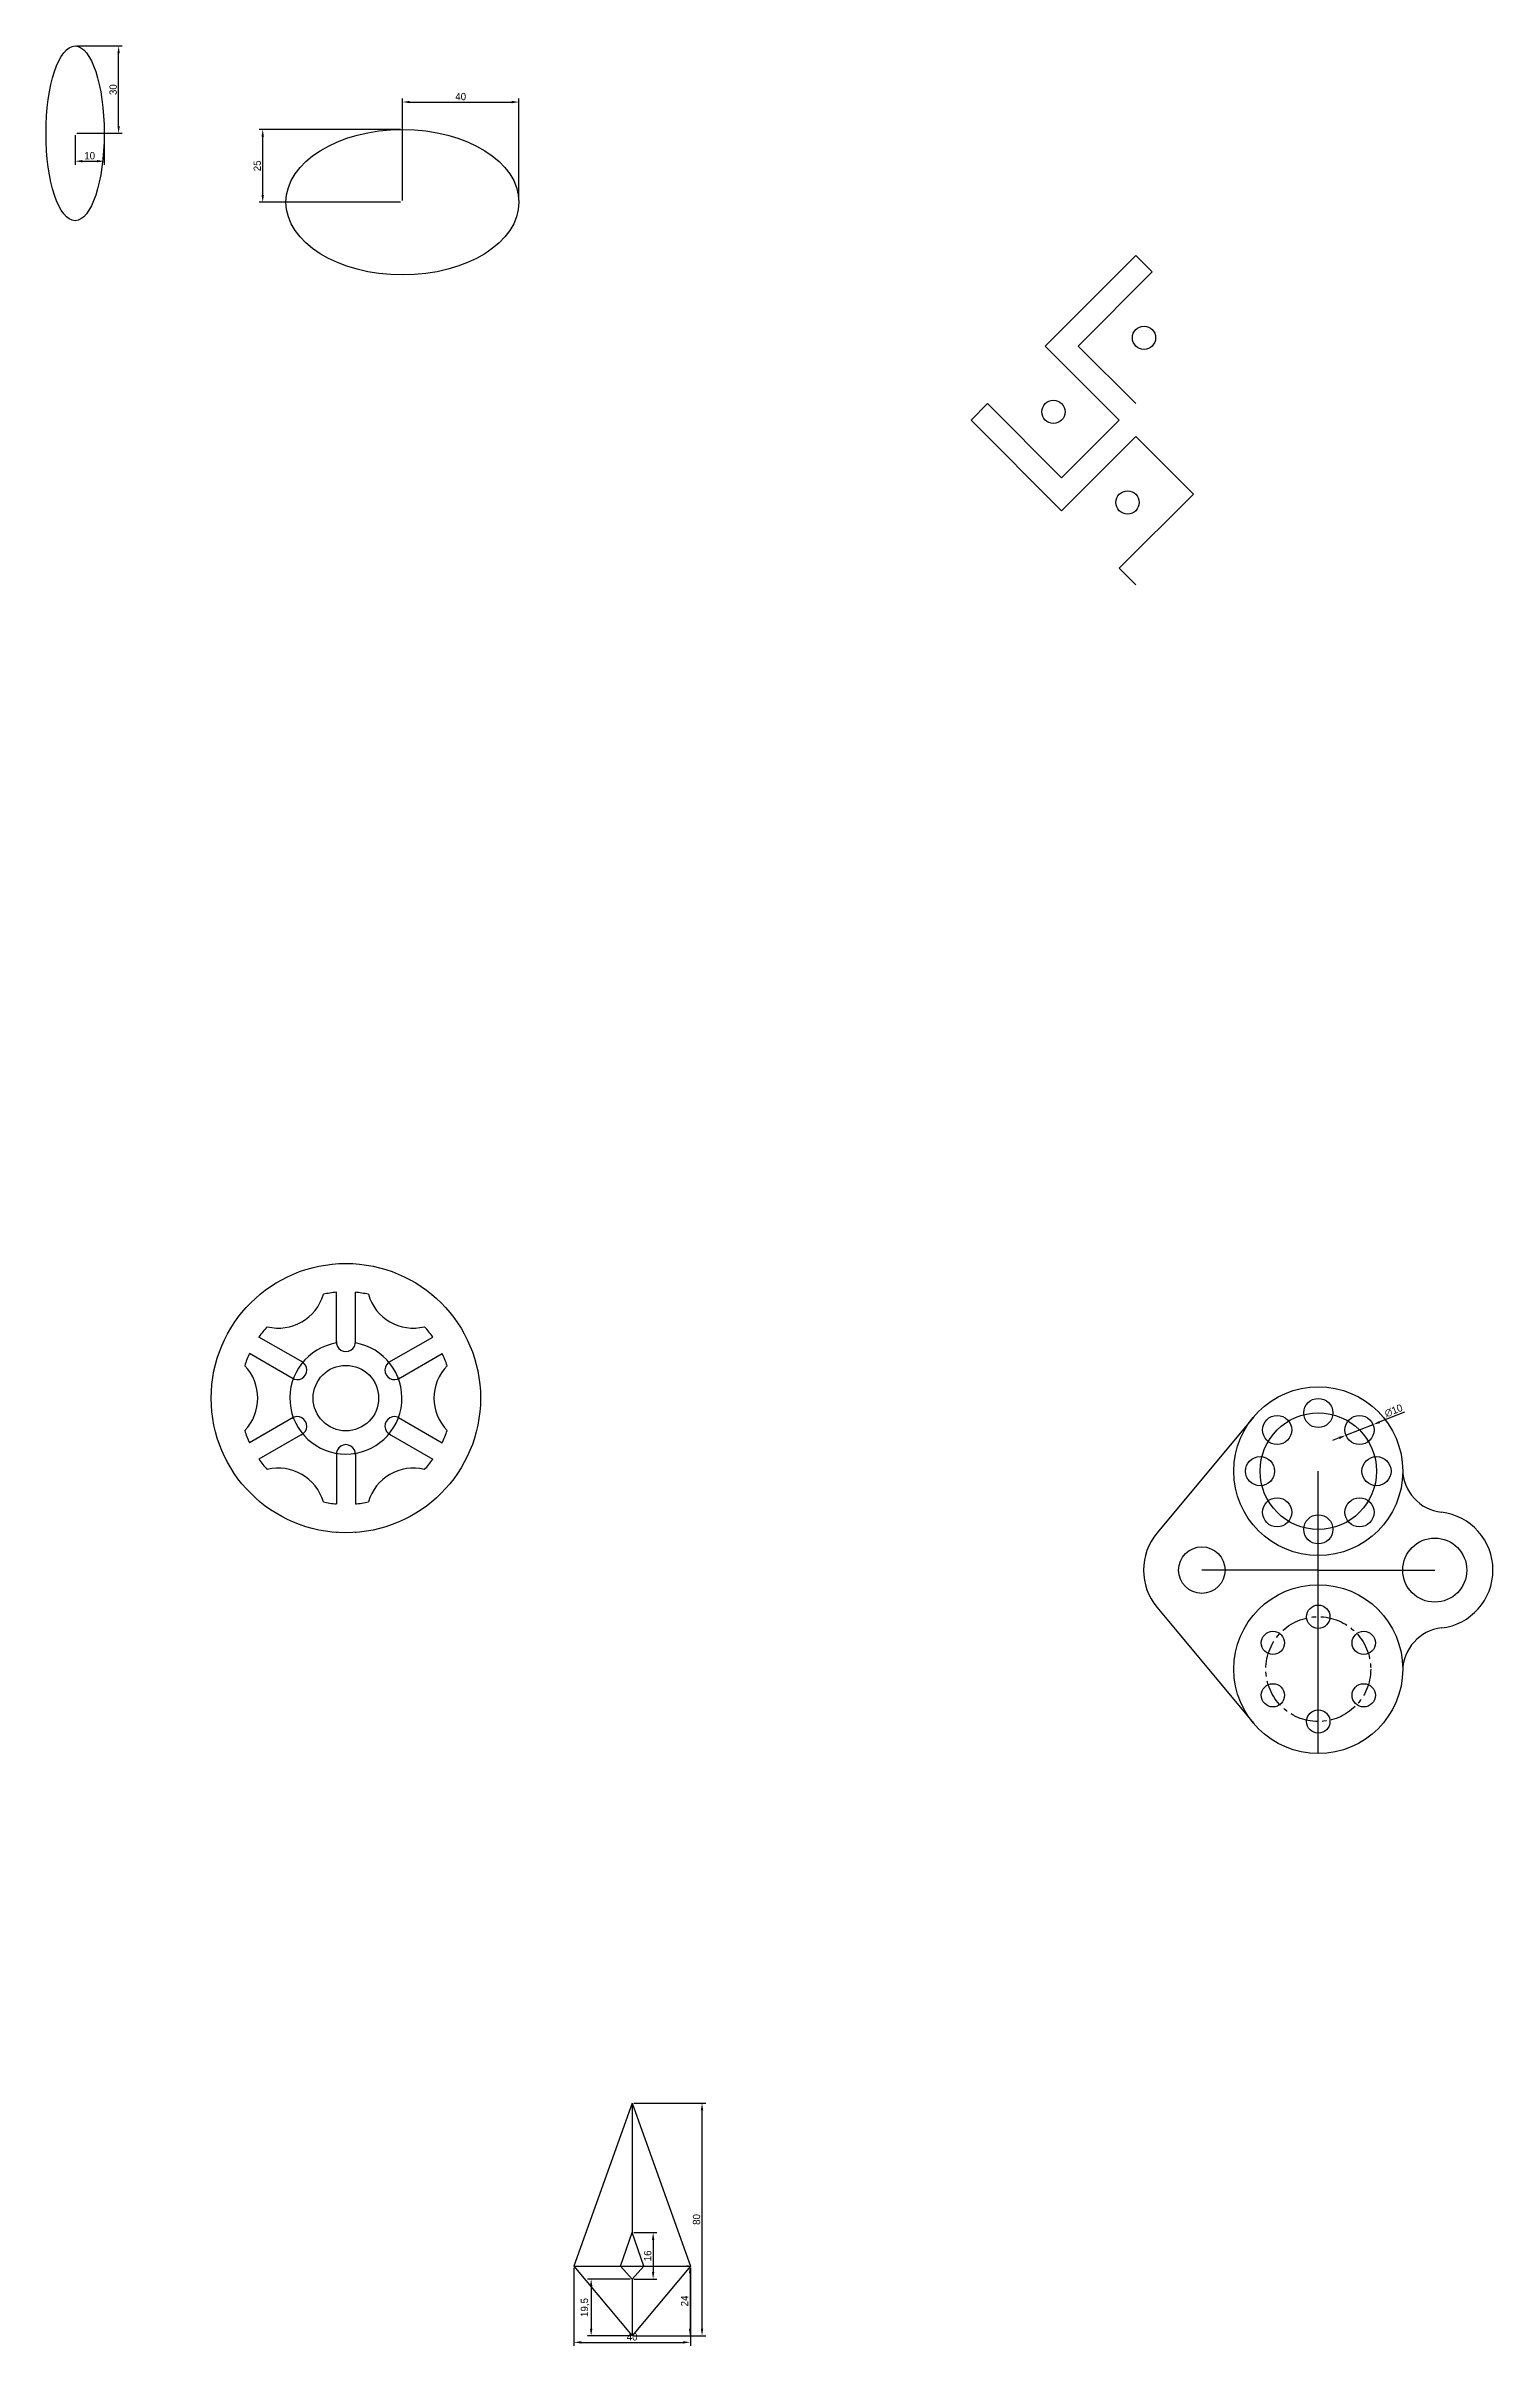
# Model space of a CAD drawing. Header units: millimetres. Extents: x -11614 to -3042, y 13178 to 15416.
# Drawn here: x -6043 to -5546, y 14245 to 15036 of the extents above; entities that cross this region are included whole.
import ezdxf

# ---------------------------------------------------------------- set-up
doc = ezdxf.new("R2010")
doc.units = ezdxf.units.MM
doc.header["$LTSCALE"] = 0.5
doc.header["$PDMODE"] = 34
doc.linetypes.add('CENTER2', pattern=[28.575, 19.05, -3.175, 3.175, -3.175])
doc.dimstyles.new('ISO-25', dxfattribs={"dimtxt": 2.5, "dimasz": 2.5, "dimexe": 1.25, "dimexo": 0.625, "dimtad": 1, "dimtxsty": 'Standard', "dimcen": 2.5, "dimadec": 0, "dimazin": 0, "dimtfac": 1, "dimtmove": 0, "dimatfit": 3, "dimfxl": 1, "dimarcsym": 0})

# ---------------------------------------------------------------- blocks, each defined once
blk = doc.blocks.new('*D122')
at = {"color": 0, "linetype": 'Continuous', "lineweight": -2, "transparency": 16777216}
for p, q in [((-6033.32, 15004.88), (-6033.32, 14994.68)), ((-6023.32, 15004.88), (-6023.32, 14994.68)), ((-6030.82, 14995.93), (-6025.82, 14995.93))]:
    blk.add_line(p, q, dxfattribs=at)
at = {"color": 0, "linetype": 'Continuous', "transparency": 16777216}
for points in [[(-6030.82, 14996.35), (-6030.82, 14995.52), (-6033.32, 14995.93)], [(-6025.82, 14996.35), (-6025.82, 14995.52), (-6023.32, 14995.93)]]:
    blk.add_solid(points, dxfattribs=at)
at = {"layer": 'Defpoints', "color": 0, "linetype": 'Continuous', "transparency": 16777216}
for p in [(-6033.32, 15005.51), (-6023.32, 15005.51), (-6023.32, 14995.93)]:
    blk.add_point(p, dxfattribs=at)
at = {"color": 0, "linetype": 'Continuous', "transparency": 16777216, "insert": (-6028.32, 14997.81), "char_height": 2.5, "attachment_point": 5}
blk.add_mtext('10', dxfattribs=at)
blk = doc.blocks.new('*D123')
at = {"color": 0, "linetype": 'Continuous', "lineweight": -2, "transparency": 16777216}
for p, q in [((-6032.7, 15035.51), (-6017.13, 15035.51)), ((-6018.38, 15008.01), (-6018.38, 15033.01)), ((-6032.7, 15005.51), (-6017.13, 15005.51))]:
    blk.add_line(p, q, dxfattribs=at)
at = {"color": 0, "linetype": 'Continuous', "transparency": 16777216}
for points in [[(-6018.79, 15033.01), (-6017.96, 15033.01), (-6018.38, 15035.51)], [(-6018.79, 15008.01), (-6017.96, 15008.01), (-6018.38, 15005.51)]]:
    blk.add_solid(points, dxfattribs=at)
at = {"layer": 'Defpoints', "color": 0, "linetype": 'Continuous', "transparency": 16777216}
for p in [(-6033.32, 15035.51), (-6018.38, 15035.51), (-6033.32, 15005.51)]:
    blk.add_point(p, dxfattribs=at)
at = {"color": 0, "linetype": 'Continuous', "transparency": 16777216, "insert": (-6020.25, 15020.51), "char_height": 2.5, "attachment_point": 5, "rotation": 90}
blk.add_mtext('30', dxfattribs=at)
blk = doc.blocks.new('*D124')
at = {"color": 0, "linetype": 'Continuous', "lineweight": -2, "transparency": 16777216}
for p, q in [((-5920.89, 14982.48), (-5920.89, 15017.51)), ((-5918.39, 15016.26), (-5883.39, 15016.26)), ((-5880.89, 14982.48), (-5880.89, 15017.51))]:
    blk.add_line(p, q, dxfattribs=at)
at = {"color": 0, "linetype": 'Continuous', "transparency": 16777216}
for points in [[(-5918.39, 15016.68), (-5918.39, 15015.84), (-5920.89, 15016.26)], [(-5883.39, 15016.68), (-5883.39, 15015.84), (-5880.89, 15016.26)]]:
    blk.add_solid(points, dxfattribs=at)
at = {"layer": 'Defpoints', "color": 0, "linetype": 'Continuous', "transparency": 16777216}
for p in [(-5880.89, 15016.26), (-5920.89, 14981.85), (-5880.89, 14981.85)]:
    blk.add_point(p, dxfattribs=at)
at = {"color": 0, "linetype": 'Continuous', "transparency": 16777216, "insert": (-5900.89, 15018.13), "char_height": 2.5, "attachment_point": 5}
blk.add_mtext('40', dxfattribs=at)
blk = doc.blocks.new('*D125')
at = {"color": 0, "linetype": 'Continuous', "lineweight": -2, "transparency": 16777216}
for p, q in [((-5921.52, 15006.85), (-5970.14, 15006.85)), ((-5968.89, 14984.35), (-5968.89, 15004.35)), ((-5921.52, 14981.85), (-5970.14, 14981.85))]:
    blk.add_line(p, q, dxfattribs=at)
at = {"color": 0, "linetype": 'Continuous', "transparency": 16777216}
for points in [[(-5969.31, 15004.35), (-5968.47, 15004.35), (-5968.89, 15006.85)], [(-5969.31, 14984.35), (-5968.47, 14984.35), (-5968.89, 14981.85)]]:
    blk.add_solid(points, dxfattribs=at)
at = {"layer": 'Defpoints', "color": 0, "linetype": 'Continuous', "transparency": 16777216}
for p in [(-5968.89, 15006.85), (-5920.89, 15006.85), (-5920.89, 14981.85)]:
    blk.add_point(p, dxfattribs=at)
at = {"color": 0, "linetype": 'Continuous', "transparency": 16777216, "insert": (-5970.76, 14994.35), "char_height": 2.5, "attachment_point": 5, "rotation": 90}
blk.add_mtext('25', dxfattribs=at)
blk = doc.blocks.new('*D126')
at = {"color": 0, "linetype": 'Continuous', "lineweight": -2, "transparency": 16777216}
for p, q in [((-5822.63, 14272.91), (-5823.38, 14272.91)), ((-5822.13, 14270.41), (-5822.13, 14251.41)), ((-5841.38, 14248.91), (-5820.88, 14248.91))]:
    blk.add_line(p, q, dxfattribs=at)
at = {"color": 0, "linetype": 'Continuous', "transparency": 16777216}
for points in [[(-5822.54, 14270.41), (-5821.71, 14270.41), (-5822.13, 14272.91)], [(-5822.54, 14251.41), (-5821.71, 14251.41), (-5822.13, 14248.91)]]:
    blk.add_solid(points, dxfattribs=at)
at = {"layer": 'Defpoints', "color": 0, "linetype": 'Continuous', "transparency": 16777216}
for p in [(-5822.01, 14272.91), (-5842.01, 14248.91), (-5822.13, 14248.91)]:
    blk.add_point(p, dxfattribs=at)
at = {"color": 0, "linetype": 'Continuous', "transparency": 16777216, "insert": (-5824, 14260.91), "char_height": 2.5, "attachment_point": 5, "rotation": 90}
blk.add_mtext('24', dxfattribs=at)
blk = doc.blocks.new('*D127')
at = {"color": 0, "linetype": 'Continuous', "lineweight": -2, "transparency": 16777216}
for p, q in [((-5841.38, 14328.91), (-5816.75, 14328.91)), ((-5818, 14251.41), (-5818, 14326.41)), ((-5841.38, 14248.91), (-5816.75, 14248.91))]:
    blk.add_line(p, q, dxfattribs=at)
at = {"color": 0, "linetype": 'Continuous', "transparency": 16777216}
for points in [[(-5818.42, 14326.41), (-5817.59, 14326.41), (-5818, 14328.91)], [(-5818.42, 14251.41), (-5817.59, 14251.41), (-5818, 14248.91)]]:
    blk.add_solid(points, dxfattribs=at)
at = {"layer": 'Defpoints', "color": 0, "linetype": 'Continuous', "transparency": 16777216}
for p in [(-5842.01, 14328.91), (-5818, 14328.91), (-5842.01, 14248.91)]:
    blk.add_point(p, dxfattribs=at)
at = {"color": 0, "linetype": 'Continuous', "transparency": 16777216, "insert": (-5819.88, 14288.91), "char_height": 2.5, "attachment_point": 5, "rotation": 90}
blk.add_mtext('80', dxfattribs=at)
blk = doc.blocks.new('*D128')
at = {"color": 0, "linetype": 'Continuous', "lineweight": -2, "transparency": 16777216}
for p, q in [((-5841.38, 14284.41), (-5833.55, 14284.41)), ((-5834.8, 14281.91), (-5834.8, 14270.91)), ((-5841.38, 14268.41), (-5833.55, 14268.41))]:
    blk.add_line(p, q, dxfattribs=at)
at = {"color": 0, "linetype": 'Continuous', "transparency": 16777216}
for points in [[(-5835.22, 14281.91), (-5834.38, 14281.91), (-5834.8, 14284.41)], [(-5835.22, 14270.91), (-5834.38, 14270.91), (-5834.8, 14268.41)]]:
    blk.add_solid(points, dxfattribs=at)
at = {"layer": 'Defpoints', "color": 0, "linetype": 'Continuous', "transparency": 16777216}
for p in [(-5842.01, 14284.41), (-5842.01, 14268.41), (-5834.8, 14268.41)]:
    blk.add_point(p, dxfattribs=at)
at = {"color": 0, "linetype": 'Continuous', "transparency": 16777216, "insert": (-5836.67, 14276.41), "char_height": 2.5, "attachment_point": 5, "rotation": 90}
blk.add_mtext('16', dxfattribs=at)
blk = doc.blocks.new('*D129')
at = {"color": 0, "linetype": 'Continuous', "lineweight": -2, "transparency": 16777216}
for p, q in [((-5862.01, 14272.28), (-5862.01, 14245.45)), ((-5822.01, 14272.28), (-5822.01, 14245.45)), ((-5859.51, 14246.7), (-5824.51, 14246.7))]:
    blk.add_line(p, q, dxfattribs=at)
at = {"color": 0, "linetype": 'Continuous', "transparency": 16777216}
for points in [[(-5859.51, 14247.11), (-5859.51, 14246.28), (-5862.01, 14246.7)], [(-5824.51, 14247.11), (-5824.51, 14246.28), (-5822.01, 14246.7)]]:
    blk.add_solid(points, dxfattribs=at)
at = {"layer": 'Defpoints', "color": 0, "linetype": 'Continuous', "transparency": 16777216}
for p in [(-5862.01, 14272.91), (-5822.01, 14272.91), (-5822.01, 14246.7)]:
    blk.add_point(p, dxfattribs=at)
at = {"color": 0, "linetype": 'Continuous', "transparency": 16777216, "insert": (-5842.01, 14248.57), "char_height": 2.5, "attachment_point": 5}
blk.add_mtext('40', dxfattribs=at)
blk = doc.blocks.new('*D130')
at = {"color": 0, "linetype": 'Continuous', "lineweight": -2, "transparency": 16777216}
for p, q in [((-5842.63, 14268.41), (-5857.33, 14268.41)), ((-5856.08, 14265.91), (-5856.08, 14251.41)), ((-5842.63, 14248.91), (-5857.33, 14248.91))]:
    blk.add_line(p, q, dxfattribs=at)
at = {"color": 0, "linetype": 'Continuous', "transparency": 16777216}
for points in [[(-5856.5, 14265.91), (-5855.66, 14265.91), (-5856.08, 14268.41)], [(-5856.5, 14251.41), (-5855.66, 14251.41), (-5856.08, 14248.91)]]:
    blk.add_solid(points, dxfattribs=at)
at = {"layer": 'Defpoints', "color": 0, "linetype": 'Continuous', "transparency": 16777216}
for p in [(-5842.01, 14268.41), (-5856.08, 14248.91), (-5842.01, 14248.91)]:
    blk.add_point(p, dxfattribs=at)
at = {"color": 0, "linetype": 'Continuous', "transparency": 16777216, "insert": (-5858.16, 14258.66), "char_height": 2.5, "attachment_point": 5, "rotation": 90}
blk.add_mtext('19,5', dxfattribs=at)
blk = doc.blocks.new('*D165')
at = {"color": 0, "linetype": 'Continuous', "lineweight": -2, "transparency": 16777216}
for p, q in [((-5596.85, 14558.27), (-5587.54, 14561.93)), ((-5576.68, 14566.2), (-5585.21, 14562.85)), ((-5599.17, 14557.36), (-5601.5, 14556.44))]:
    blk.add_line(p, q, dxfattribs=at)
at = {"color": 0, "linetype": 'Continuous', "transparency": 16777216}
for points in [[(-5585.37, 14563.23), (-5585.06, 14562.46), (-5587.54, 14561.93)], [(-5599.32, 14557.75), (-5599.02, 14556.97), (-5596.85, 14558.27)]]:
    blk.add_solid(points, dxfattribs=at)
at = {"layer": 'Defpoints', "color": 0, "linetype": 'Continuous', "transparency": 16777216}
for p in [(-5587.54, 14561.93), (-5596.85, 14558.27)]:
    blk.add_point(p, dxfattribs=at)
at = {"color": 0, "linetype": 'Continuous', "transparency": 16777216, "insert": (-5580.47, 14566.73), "char_height": 2.5, "attachment_point": 5, "rotation": 21.46688}
blk.add_mtext('∅10', dxfattribs=at)

msp = doc.modelspace()

# ---------------------------------------------------------------- linework, layer by layer
at = {"linetype": 'Continuous'}
for p, q in [((-5700.14, 14932.457), (-5669.027, 14963.57)), ((-5663.37, 14957.913), (-5688.826, 14932.457)), ((-5669.027, 14963.57), (-5663.37, 14957.913)), ((-5700.14, 14932.457), (-5674.684, 14907.001)), ((-5688.826, 14932.457), (-5669.027, 14912.658)), ((-5725.595, 14907.001), (-5719.938, 14912.658)), ((-5694.483, 14887.202), (-5719.938, 14912.658)), ((-5694.483, 14875.888), (-5725.595, 14907.001)), ((-5674.684, 14907.001), (-5694.483, 14887.202)), ((-5669.027, 14901.344), (-5694.483, 14875.888)), ((-5669.027, 14901.344), (-5649.228, 14881.545)), ((-5649.228, 14881.545), (-5674.684, 14856.089)), ((-5674.684, 14856.089), (-5669.027, 14850.433)), ((-5943.573, 14617.185), (-5943.573, 14617.299)), ((-5942.323, 14617.256), (-5942.323, 14617.299)), ((-5938.323, 14617.256), (-5938.323, 14617.299)), ((-5937.073, 14617.185), (-5937.073, 14617.299)), ((-5943.573, 14590.023), (-5943.573, 14607.404)), ((-5937.073, 14590.023), (-5937.073, 14607.404)), ((-5979.339, 14595.884), (-5979.377, 14595.906)), ((-5978.653, 14596.931), (-5978.752, 14596.989)), ((-5901.994, 14596.931), (-5901.895, 14596.989)), ((-5901.307, 14595.884), (-5901.27, 14595.906)), ((-5981.903, 14591.302), (-5982.002, 14591.359)), ((-5981.339, 14592.42), (-5981.377, 14592.442)), ((-5958.38, 14577.721), (-5973.433, 14586.412)), ((-5955.13, 14583.35), (-5970.183, 14592.041)), ((-5925.517, 14583.35), (-5910.464, 14592.041)), ((-5922.267, 14577.721), (-5907.214, 14586.412)), ((-5899.307, 14592.42), (-5899.27, 14592.442)), ((-5898.744, 14591.302), (-5898.645, 14591.359)), ((-5958.38, 14564.377), (-5973.433, 14555.686)), ((-5922.267, 14564.377), (-5907.214, 14555.686)), ((-5628.626, 14564.509), (-5661.708, 14524.753)), ((-5955.13, 14558.748), (-5970.183, 14550.057)), ((-5925.517, 14558.748), (-5910.464, 14550.057)), ((-5981.903, 14550.796), (-5982.002, 14550.739)), ((-5981.339, 14549.678), (-5981.377, 14549.656)), ((-5979.339, 14546.214), (-5979.377, 14546.192)), ((-5978.653, 14545.167), (-5978.752, 14545.109)), ((-5943.573, 14552.075), (-5943.573, 14534.694)), ((-5937.073, 14552.075), (-5937.073, 14534.694)), ((-5901.994, 14545.167), (-5901.895, 14545.109)), ((-5901.307, 14546.214), (-5901.27, 14546.192)), ((-5899.307, 14549.678), (-5899.27, 14549.656)), ((-5898.744, 14550.796), (-5898.645, 14550.739)), ((-5606.335, 14448.96), (-5606.335, 14545.96)), ((-5943.573, 14524.913), (-5943.573, 14524.799)), ((-5942.323, 14524.842), (-5942.323, 14524.799)), ((-5938.323, 14524.842), (-5938.323, 14524.799)), ((-5937.073, 14524.913), (-5937.073, 14524.799)), ((-5606.335, 14511.96), (-5646.335, 14511.96)), ((-5606.335, 14511.96), (-5566.335, 14511.96)), ((-5661.708, 14499.168), (-5628.626, 14459.411)), ((-5842.009, 14328.905), (-5862.009, 14272.905)), ((-5842.009, 14328.905), (-5842.009, 14284.405)), ((-5842.009, 14328.905), (-5822.009, 14272.905)), ((-5846.009, 14272.905), (-5842.009, 14284.405)), ((-5838.009, 14272.905), (-5842.009, 14284.405)), ((-5862.009, 14272.905), (-5846.009, 14272.905)), ((-5862.009, 14272.905), (-5842.009, 14248.905)), ((-5846.009, 14272.905), (-5842.009, 14268.405)), ((-5846.009, 14272.905), (-5838.009, 14272.905)), ((-5822.009, 14272.905), (-5842.009, 14248.905)), ((-5838.009, 14272.905), (-5842.009, 14268.405)), ((-5838.009, 14272.905), (-5822.009, 14272.905)), ((-5842.009, 14268.405), (-5842.009, 14248.905))]:
    msp.add_line(p, q, dxfattribs=at)
for centre, radius in [((-5666.198, 14935.285), 4), ((-5697.311, 14909.83), 4), ((-5671.855, 14878.717), 4), ((-5940.323, 14571.049), 46.25), ((-5940.323, 14571.049), 11.25), ((-5606.335, 14545.96), 29), ((-5606.335, 14565.96), 5), ((-5606.335, 14545.96), 20), ((-5620.477, 14560.102), 5), ((-5592.192, 14560.102), 5), ((-5626.335, 14545.96), 5), ((-5586.335, 14545.96), 5), ((-5620.477, 14531.818), 5), ((-5606.335, 14525.96), 5), ((-5592.192, 14531.818), 5), ((-5566.335, 14511.96), 11), ((-5646.335, 14511.96), 8), ((-5606.335, 14477.96), 29), ((-5606.335, 14495.96), 4), ((-5621.923, 14486.96), 4), ((-5590.746, 14486.96), 4), ((-5621.923, 14468.96), 4), ((-5590.746, 14468.96), 4), ((-5606.335, 14459.96), 4)]:
    msp.add_circle(centre, radius, dxfattribs=at)
at = {"linetype": 'CENTER2'}
msp.add_circle((-5606.335, 14477.96), 18, dxfattribs=at)
at = {"linetype": 'Continuous'}
for centre, radius, start, end in [((-5963.448, 14611.103), 16, 255.899198, 344.100802), ((-5940.323, 14571.049), 36.5, 95.108444, 102.238102), ((-5940.323, 14571.049), 36.5, 77.761898, 84.891556), ((-5917.198, 14611.103), 16, 195.899198, 284.100802), ((-5940.323, 14571.049), 36.5, 137.761898, 144.891556), ((-5940.323, 14571.049), 36.5, 35.108444, 42.238102), ((-5940.323, 14571.049), 36.5, 155.108444, 162.238102), ((-5940.323, 14571.049), 19.25, 99.719868, 80.280132), ((-5940.323, 14590.299), 3.262, 175.140066, 4.859934), ((-5940.323, 14571.049), 36.5, 17.761898, 24.891556), ((-5986.573, 14571.049), 16, 315.899198, 44.100802), ((-5956.994, 14580.674), 3.262, 235.140066, 64.859934), ((-5923.652, 14580.674), 3.262, 115.140066, 304.859934), ((-5894.073, 14571.049), 16, 135.899198, 224.100802), ((-5956.994, 14561.424), 3.262, 295.140066, 124.859934), ((-5923.652, 14561.424), 3.262, 55.140066, 244.859934), ((-5940.323, 14571.049), 36.5, 197.761898, 204.891556), ((-5940.323, 14551.799), 3.262, 355.140066, 184.859934), ((-5940.323, 14571.049), 36.5, 335.108444, 342.238102), ((-5940.323, 14571.049), 36.5, 215.108444, 222.238102), ((-5963.448, 14530.995), 16, 15.899198, 104.100802), ((-5917.198, 14530.995), 16, 75.899198, 164.100802), ((-5940.323, 14571.049), 36.5, 317.761898, 324.891556), ((-5562.341, 14546.732), 15, 181.004622, 263.448717), ((-5940.323, 14571.049), 36.5, 257.761898, 264.891556), ((-5940.323, 14571.049), 36.5, 275.108444, 282.238102), ((-5566.335, 14511.96), 20, 276.551283, 83.448717), ((-5646.335, 14511.96), 20, 140.235878, 219.764122), ((-5562.341, 14477.189), 15, 96.551283, 178.995378)]:
    msp.add_arc(centre, radius, start, end, dxfattribs=at)
for centre, major_axis, ratio in [((-6033.321, 15005.509), (0, -30), 0.3333333), ((-5920.893, 14981.851), (-40, 0), 0.625)]:
    msp.add_ellipse(centre, major_axis=major_axis, ratio=ratio, dxfattribs=at)

# ---------------------------------------------------------------- dimensions: what is measured, and where the dimension line sits
for base, p1, p2, picture, middle in [((-6018.376, 15035.509), (-6033.321, 15005.509), (-6033.321, 15035.509), '*D123', (-6020.251, 15020.509)), ((-5968.889, 15006.851), (-5920.893, 14981.851), (-5920.893, 15006.851), '*D125', (-5970.764, 14994.351)), ((-5818.004, 14328.905), (-5842.009, 14248.905), (-5842.009, 14328.905), '*D127', (-5819.879, 14288.905)), ((-5834.8, 14268.405), (-5842.009, 14284.405), (-5842.009, 14268.405), '*D128', (-5836.675, 14276.405)), ((-5822.127, 14248.905), (-5822.009, 14272.905), (-5842.009, 14248.905), '*D126', (-5824.002, 14260.905)), ((-5856.079, 14248.905), (-5842.009, 14268.405), (-5842.009, 14248.905), '*D130', (-5858.163, 14258.655))]:
    dim = msp.add_linear_dim(base=base, p1=p1, p2=p2, angle=90, dimstyle='ISO-25', dxfattribs=at)
    dim.commit()
    dim.dimension.update_dxf_attribs({"geometry": picture, "text_midpoint": middle})
for base, p1, p2, picture, middle in [((-5880.893, 15016.258), (-5920.893, 14981.851), (-5880.893, 14981.851), '*D124', (-5900.893, 15018.133)), ((-6023.321, 14995.932), (-6033.321, 15005.509), (-6023.321, 15005.509), '*D122', (-6028.321, 14997.807)), ((-5822.009, 14246.695), (-5862.009, 14272.905), (-5822.009, 14272.905), '*D129', (-5842.009, 14248.57))]:
    dim = msp.add_linear_dim(base=base, p1=p1, p2=p2, dimstyle='ISO-25', dxfattribs=at)
    dim.commit()
    dim.dimension.update_dxf_attribs({"geometry": picture, "text_midpoint": middle})
dim = msp.add_diameter_dim_2p(p1=(-5596.846, 14558.272), p2=(-5587.539, 14561.932), dimstyle='ISO-25', dxfattribs=at)
dim.commit()
dim.dimension.update_dxf_attribs({"geometry": '*D165', "text_midpoint": (-5580.47, 14566.727)})

doc.saveas('drawing.dxf')
